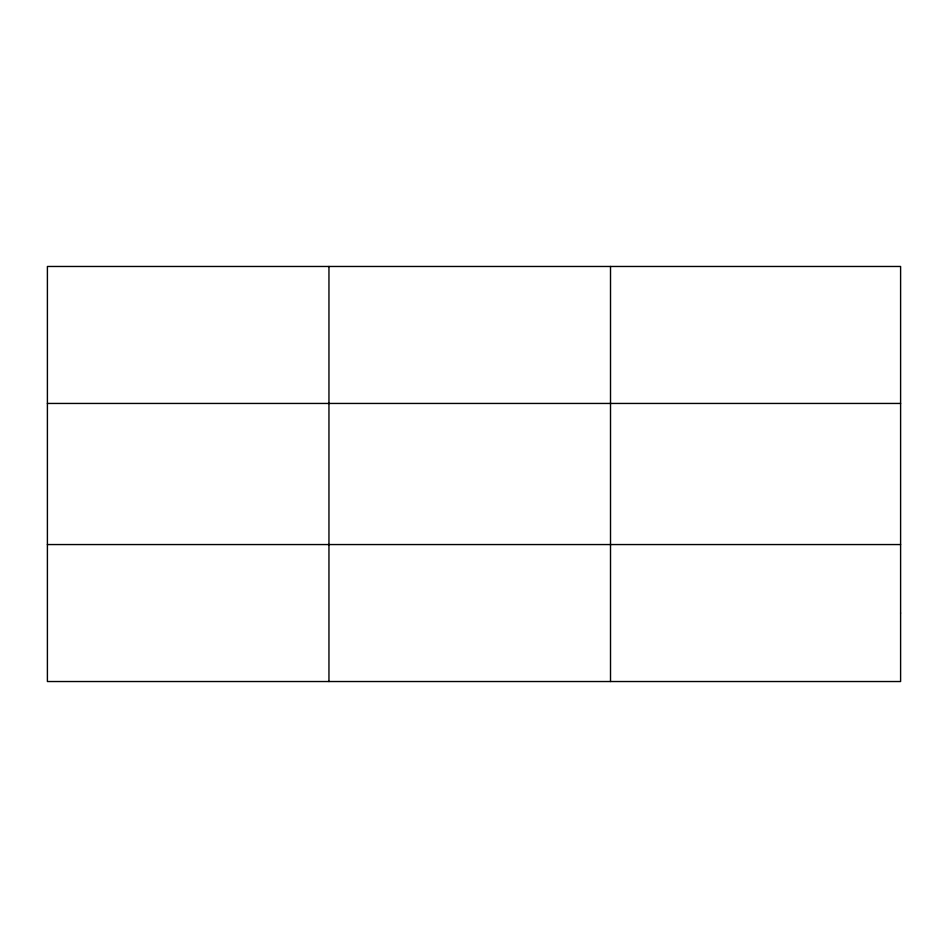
<?xml version="1.0" encoding="UTF-8"?>
<svg xmlns="http://www.w3.org/2000/svg" width="948" height="948" viewBox="0 0 948 948"><rect width="100%" height="100%" fill="white"/><g stroke="black" fill="none" stroke-linecap="round" stroke-linejoin="round"><path stroke-width="1.42" d="M328.956 681.529L328.956 266.471M610.512 681.529L610.512 266.471M47.4 403.445L900.6 403.445M47.4 544.555L900.6 544.555M900.6 613.048L900.6 681.529L47.4 681.529L47.4 266.471L900.6 266.471L900.6 613.048"/></g></svg>
